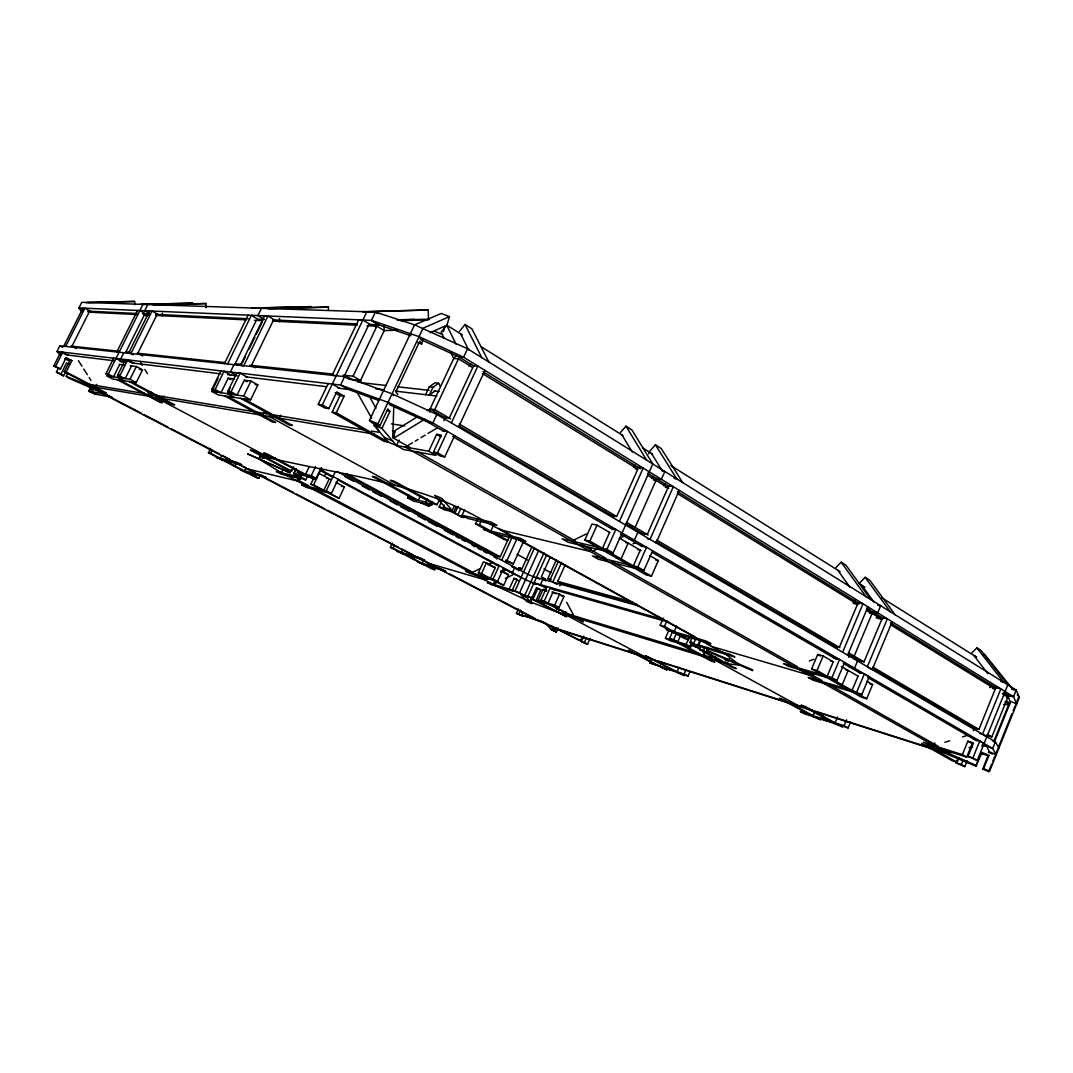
<?xml version="1.0" encoding="UTF-8"?>
<svg xmlns="http://www.w3.org/2000/svg" width="1073" height="1073" viewBox="0 0 1073 1073"><rect width="100%" height="100%" fill="white"/><g stroke="black" fill="none" stroke-linecap="round" stroke-linejoin="round"><path stroke-width="1.5" d="M393.791 406.372L392.705 437.838L394.596 435.249M518.581 570.662L518.876 567.751L522.028 568.623L531.645 547.378M495.485 580.506L495.176 583.39L498.073 581.982M496.745 558.899L497.067 555.988L345.291 474.038M444.061 420.764L444.517 417.464L449.238 418.121L472.75 367.596M429.656 412.059L430.099 408.987L453.731 358.449L456.615 354.908M531.108 597.031L530.639 600.236L532.731 596.709L530.384 601.94L497.564 586.582L281.488 472.764L260.9 460.304L258.995 458.748L260.39 455.864M409.658 447.293L393.657 438.24L394.837 430.675L417.397 416.807M308.863 485.854L298.495 480.396L299.005 477.793M417.477 342.448L421.662 344.111L422.896 339.752M443.404 331.678L445.027 326.018L430.112 332.71M446.972 325.146L449.426 316.656L441.285 313.45L414.58 324.851L375.402 312.069L81.763 302.358L78.933 307.951L81.924 311.747M987.978 755.915L981.124 753.005L982.063 752.508L988.957 755.446L987.978 755.915L982.68 769.073L988.622 771.608L991.64 764.137M992.847 761.146L994.658 756.666M997.903 748.592L995.261 755.164L996.254 754.681L992.646 748.511L432.875 422.977L388.037 402.362L340.61 385.046L56.99 351.475L59.833 345.828L344.621 376.636L392.074 393.818L436.859 414.433L995.368 741.778L998.909 748.096M998.507 747.076L1011.96 713.693M1013.194 710.661L1015.018 706.114M1018.25 698.08L1015.635 704.585L1016.721 703.901L1013.542 696.726L463.576 357.188L419.047 336.64L371.446 320.371L78.933 307.951L83.104 310.245M988.622 771.608L989.601 771.205L1019.35 697.37L1016.225 690.06L467.52 348.738L414.58 324.851L369.488 420.267L371.379 422.454L379.802 425.954L387.849 408.893L389.928 411.469L381.921 428.435L396.554 445.536L403.622 449.52L436 455.341L428.784 451.237L396.554 445.536L388.493 442.183L336.238 412.77L332.134 412.153L340.02 395.602L344.151 396.152L336.238 412.77M971.816 652.84L976.859 647.877L981.057 650.52L1007.815 684.829L977.235 760.449L972.889 757.967L979.756 741.014L974.096 739.297M986.811 736.775L982.492 734.24L1000.854 688.893L995.14 687.377M958.886 757.967L957.143 762.246L951.858 760.542L921.559 743.495L975.813 766.135L978.764 758.839M975.813 766.135L982.063 752.508M986.154 735.273L991.801 736.95L1007.963 696.94L1002.303 693.453M993.88 741.295L1009.089 703.62L1010.136 702.922L1006.018 701.205M982.68 769.073L983.619 768.644L988.957 755.446M994.269 742.261L1010.136 702.922M1003.577 692.568L1007.815 695.183L1013.542 696.726L1016.225 690.06L1011.933 688.92L1016.225 690.06M967.202 760.77L964.855 766.578L956.003 762.863L957.156 760.033M967.859 741.175L972.178 743.669L966.719 757.109L962.387 754.641L967.859 741.175L973.479 742.892L968.007 756.425L977.235 760.449M964.855 766.578L961.287 764.58L963.018 760.301M890.51 624.687L995.221 689.094L978.952 729.412L973.305 727.735L973.506 730.619M933.792 745.574L934.878 742.932M832.903 661.598L823.165 655.965L817.693 654.45L811.577 668.908L861.176 697.115L866.689 698.764L872.604 684.561L866.863 681.248M837.557 716.938L835.102 722.8L805.461 706.557L801.035 705.149L830.65 721.364M858.038 676.138L852.056 690.422L861.767 694.647L869.224 676.755L864.342 673.924L858.789 672.355M856.858 691.844L864.342 673.924M850.607 722.035L848.153 727.937L844.089 725.71L846.557 719.809M892.146 621.804L872.201 669.619L867.333 666.762L887.344 618.839L881.724 617.511M844.572 662.417L836.98 680.51L831.951 677.64L839.569 659.506L834.043 657.99M842.613 652.277L862.987 603.804L857.394 602.503M847.603 655.201L867.909 606.849M823.045 715.611L821.838 718.521L825.875 720.721M872.121 613.38L869.331 612.71L872.121 613.38L854.202 656.126L864.234 662.014M857.515 661.008L854.51 668.197L848.958 666.655M866.488 608.123L872.067 611.556L877.674 612.871L880.651 605.749L877.835 605.105L880.665 605.762M811.577 668.908L817.036 670.491L823.165 655.965M814.944 711.372L813.133 715.704L783.639 699.623L779.36 698.255L808.814 714.31M530.384 601.94L554.982 611.355L727.239 663.691L729.358 658.768M715.664 656.73L714.35 659.774L800.579 706.906M690.556 644.672L698.858 648.146L690.556 644.672L691.79 641.842M668.707 630.602L665.408 638.167L669.981 640.661L690.704 646.858L691.897 644.122M691.75 638.18L689.885 642.472L693.627 643.572L695.452 639.374M651.083 660.056L649.822 662.926L684.158 674.032L686.09 669.565M697.973 644.86L730.177 654.382L734.925 657.011L702.681 647.435L697.973 644.86L699.797 640.635M689.885 642.472L698.322 646.147L700.146 641.962M649.822 662.926L688.034 676.084L689.966 671.644M703.499 650.694L736.226 668.627L731.893 667.299L699.207 649.406L703.499 650.694L704.693 647.918M706.463 650.117L752.669 669.874L752.683 670.692L706.664 651.003L707.67 647.327M706.664 651.003L707.872 648.226M676.62 626.082L674.139 631.769L706.088 641.05L710.956 643.746L678.954 634.411M661.183 663.288L659.922 666.199L628.483 650.251L656.528 665.099M672.932 630.803L669.606 638.435L673.737 639.669L676.406 633.539M680.403 635.726L677.734 641.855L673.737 639.669M665.408 638.167L686.103 644.35L689.081 637.496M663.275 618.102L660.163 625.21L684.172 638.381L688.504 639.656L689.738 636.839M679.048 667.326L677.13 671.752L645.409 655.643L673.643 670.625M660.163 625.21L664.455 626.444L666.95 620.744M637.711 549.577L640.299 550.167L633.352 565.887L637.845 566.987L646.563 547.257L641.346 546.09M639.414 569.347L643.921 570.447L652.599 550.771M656.072 542.925L679.276 490.361M609.772 532.503L597.071 525.153L591.988 524.053L584.852 539.987L646.254 574.9L651.445 576.188L658.312 560.589L649.688 555.599M590.177 638.301L587.561 644.202L584.611 643.25L581.392 641.574L583.792 636.182M581.392 641.574L584.342 642.526L586.153 638.475M637.885 532.262L634.371 540.175L629.18 539.022M609.598 532.396L602.49 548.316L606.942 549.363L613.193 552.93L652.76 463.979L631.917 429.951L625.961 426.196L620.489 432.459M648.696 453.852L649.983 450.955L655.415 444.799L661.209 448.474L682.696 482.595M606.942 549.363L615.835 529.391L610.685 528.278M619.389 521.424L643.17 468.069L637.912 467.238M522.833 612.294L521.626 614.963L541.972 621.415L577.676 639.629L580.627 640.581L582.424 636.517M538.163 600.223L554.661 605.145L559.57 594.187L563.929 596.534L559.033 607.466L542.495 602.53L538.163 600.223L543.018 589.439L546.023 590.298M558.215 612.348L559.409 609.692M584.852 539.987L589.909 541.154L597.071 525.153M591.223 548.88L590.07 551.442L500.407 529.861M521.626 614.963L545.808 623.413L550.449 628.778L555.09 630.79L556.297 628.121M558.188 627.772L556.243 632.131L556.9 628.845M565.954 611.664L564.76 614.333L646.483 657.655M540.846 589.882L537.627 588.956L532.825 599.633L536.031 600.585L540.846 589.882L536.54 587.575L531.712 598.305L512.371 589.962L517.199 579.286L514.061 578.387L509.232 589.037L487.236 582.532L491.528 584.785L513.578 591.33L509.232 589.037M550.731 580.225L547.86 578.669L556.418 559.65M544.708 602.181L540.926 600.169L547.029 586.582M549.47 581.15L558.336 561.447M540.926 600.169L544.212 601.148L550.342 587.521L554.687 589.868M561.662 562.306L552.783 582.076L557.128 584.423M565.055 565.149L557.772 581.392L562.091 583.752L559.637 585.791M515.094 590.767L534.381 548.129M543.984 552.756L524.764 595.367L525.462 596.186L519.453 593.074L538.673 550.503M516.475 613.34L522.645 616.063L516.475 613.34L518.447 608.968M518.863 614.091L520.673 610.081M524.764 595.367L527.956 596.32L546.546 555.076M550.275 557.075L541.355 576.872L545.661 579.205L542.428 578.307M494.814 580.694L497.523 581.472L503.639 567.993M506.094 562.614L517.025 538.552M497.523 581.472L490.388 578.347L495.297 567.563L486.404 562.829L483.319 561.97L478.397 572.741L503.626 585.348L508.495 574.618L501.131 570.688M505.826 560.71L513.337 563.929L523.704 541.087M478.397 572.741L481.482 573.639L486.404 562.829M497.067 555.988L500.192 556.82L509.487 536.366M493.084 579.125L499.227 565.632L496.102 564.76M501.681 560.24L511.955 537.627M493.258 584.316L495.042 580.386M477.364 519.721L475.473 523.852L479.416 524.804L481.321 520.66M493.365 525.582L490.857 531.081L520.338 538.284L526.105 541.476L496.531 534.206M462.047 515.268L491.072 522.095L496.987 525.368L467.868 518.46L462.047 515.268L464.609 509.702M441.647 501.507L439.112 507.006L442.908 507.891L444.182 505.128M423.567 560.535L422.279 563.325L441.526 569.012L445.697 571.198L426.41 565.471M452.202 510.52L441.781 498.341L434.672 495.35L445.322 507.609L452.202 510.52L454.12 506.349M442.908 507.891L463.952 517.535L460.585 516.73L453.597 512.156L456.146 506.617M454.791 513.551L458.104 506.362M458.144 514.343L460.693 508.803M392.383 543.153L390.424 547.351L431.99 568.945L434.619 569.736L435.893 566.973M428.784 451.237L436.657 434.324L441.352 435.061L433.438 452.055L440.681 456.173L444.759 456.91L454.644 435.638M458.573 427.161L484.942 370.373M402.737 549.684L401.436 552.488L420.428 558L424.68 560.227L405.634 554.661M408.92 494.894L407.539 497.885L425.766 502.084L427.175 499.039M420.522 502.687L429.173 506.268L430.474 503.452M407.539 497.885L413.293 501.011L431.587 505.262L432.996 502.231M437.046 504.686L394.019 481.106L390.331 480.302L433.264 503.814L437.046 504.686L439.622 499.146M415.278 556.216L413.99 559.006L411.388 558.242M390.424 547.351L392.986 548.088L394.287 545.285M433.438 452.055L437.502 452.779L447.428 431.453L442.693 430.716M451.384 422.936L477.861 366L473.005 365.598M420.495 495.86L418.39 500.38L375.872 477.19L372.331 476.425L414.741 499.535M440.145 386.106L438.602 383.222L432.969 387.34L429.321 395.132L434.954 391.015M427.269 410.731L430.099 408.987L434.766 409.618L458.493 358.825L472.71 367.57M436.859 414.433L432.875 422.977L428.181 422.293L390.129 404.99L388.037 402.362M467.52 348.738L463.576 357.188L458.761 356.826L420.938 339.618L419.047 336.64M396.554 445.536L399.116 440.091M425.619 394.703L429.254 386.924L434.86 382.833L438.602 383.222M313.557 478.478L310.835 484.205L339.055 498.328L344.433 486.927L335.97 482.407M379.802 425.954L377.937 423.781L423.03 328.204L449.426 316.656M326.474 478.182L329.263 478.826L323.831 490.294L326.259 490.884L335.098 472.214M328.928 492.976L331.356 493.58L338.143 479.242M307.71 475.634L305.644 479.98L298.053 476.667L300.427 477.217L301.808 474.32M309.104 466.916L305.55 474.373L266.399 453.571L263.663 452.98L302.72 473.716M343.105 375.134L353.084 376.194L376.891 326.179L384.201 330.618L397.198 330.149M311.264 475.688L316.642 478.545L302.425 475.245L297.114 472.428L311.264 475.688L315.556 466.675M358.087 382.203L360.474 380.499L384.201 330.618L384.067 325.924M308.058 476.546L315.502 479.658L321.149 467.774M310.835 484.205L313.584 484.875L321.618 468.056M281.488 472.764L282.843 469.92M344.151 396.152L336.748 391.913L328.807 408.585L324.717 407.981L318.252 404.347L328.19 383.571M289.938 472.724L247.85 453.986L289.938 472.724L291.32 469.84M318.252 404.347L322.329 404.937L366.818 311.787L428.234 309.99L428.435 319.137M291.588 471.154L252.879 450.66L250.237 450.083L288.852 470.524L291.588 471.154L293.68 466.755M305.644 479.98L293.787 473.622L295.866 469.263M300.427 477.217L294.123 473.314L296.215 468.941M368.294 325.763L344.674 375.309L352.038 379.574M411.013 335.755L378.782 324.851L371.446 320.371L375.402 312.069L377.844 313.571M298.16 478.008L296.805 480.825L246.938 468.821M210.616 448.313L208.444 452.793L256.474 477.753L258.781 478.33L260.202 475.379M262.536 415.372L263.931 412.501M270.503 413.574L269.108 416.472L395.079 485.304M245.958 467.949L244.537 470.913L261.383 475.031L266.225 477.565L249.298 473.394M279.168 418.175L280.589 415.238M221.87 455.395L220.421 458.386L236.905 462.262L241.841 464.837L225.276 460.907M218.047 378.42L211.73 391.35L218.463 395.012L250.599 399.867L257.842 384.912L250.934 381.076L244.362 380.244M236.382 462.959L234.947 465.937L232.68 465.387M240.111 373.189L236.838 372.8L227.811 391.337L231.057 391.806L240.111 373.189L247.005 377.025M267.928 316.039L243.732 365.772L240.446 365.41L264.548 315.891L267.928 316.039L274.701 320.009M272.971 321.176L251.484 365.41L255.589 367.717M208.444 452.793L210.657 453.302L212.105 450.311M211.73 391.35L243.665 396.071L250.934 381.076M217.899 392.262L212.011 389.056L220.877 370.909M224.405 363.667L248.091 315.18M212.011 389.056L215.123 389.499L224.016 371.285L230.802 375.04M227.556 364.015L251.337 315.328L258.016 319.218L262.952 319.446M233.941 364.699L230.373 372.036L237.2 375.832L227.503 374.638M261.423 308.353L257.896 315.61L264.602 319.526M234.504 378.984L228.2 378.179L221.025 392.718L215.123 389.499M256.299 320.358L235.202 363.667L237.898 365.169M230.212 387.796L227.355 393.657L234.196 397.386M242.377 362.848L245.288 356.826M248.963 349.302L254.824 337.244M256.299 334.24L262.161 322.195M162.855 398.566L164.089 396.058M150.622 396.514L151.843 394.046M156.685 394.837L155.464 397.318L269.162 457.608M131.523 365.906L125.219 378.581L117.507 375.389L125.38 359.589L130.289 362.218M156.578 315.489L137.813 353.258L142.696 355.901M130.034 379.292L136.378 366.51L142.535 369.823L136.217 382.578L112.678 379.01L106.67 375.832L130.034 379.292L136.217 382.578M111.203 376.502L105.945 373.726L113.698 358.194M116.783 351.998L137.505 310.459M105.945 373.726L108.225 374.048L142.964 304.397L193.019 303.163L140.576 304.316M123.784 352.762L120.659 359.026L125.528 361.641M147.792 304.558L144.707 310.768L149.509 313.464M119.693 364.404L113.497 376.851L108.225 374.048M128.532 353.272L149.576 310.969M119.519 374.745L118.137 377.535L124.24 380.767M119.881 375.738L127.767 359.871L133.91 363.184M88.724 391.176L95.738 394.247L88.724 391.176L90.749 387.098M90.4 391.471L92.439 387.393M67.612 373.525L66.218 376.315L68.766 378.125L112.142 397.198L97.697 394.596L92.345 391.806L94.384 387.715M95.282 387.179L96.691 384.362M60.826 351.931L53.65 366.161L60.504 369.018L66.244 357.604L71.904 360.595L66.177 371.982L64.232 371.687L69.946 360.327L71.904 360.595M89.113 312.189L71.985 346.217L76.21 348.47M65.614 371.727L63.535 375.885L60.96 374.061L66.553 362.942L69.182 364.069M63.696 346.244L82.916 308.125M53.65 366.161L55.568 366.443L62.77 352.159L68.444 355.163M65.641 346.458L84.915 308.206L90.521 311.291M63.535 375.885L56.426 372.116L58.519 367.959M258.995 458.748L261.088 455.824C335.608 474.534 415.171 480.798 482.837 520.15L725.791 654.302L739.834 665.193L727.239 663.691M462.383 334.95L446.77 325.159L441.164 332.107L443.954 337.955M459.445 331.409L465.052 324.515L471.919 328.861L488.832 361.99M468.901 366.014L470.819 363.667M633.539 467.278L635.404 465.146M651.673 478.437L653.551 476.332M663.61 485.774L665.475 483.695M835.947 567.63L841.165 562.172L846.007 565.23L870.914 599.7M859.916 582.666L865.106 577.301L869.827 580.278L895.097 614.735M852.955 601.94L855.101 599.727M867.601 610.953L869.76 608.78M876.198 617.994L878.344 615.822M989.601 687.619L991.667 685.607M1003.295 694.392L1005.361 692.407M983.445 655.08L984.384 654.181L1013.18 689.738M727.91 659.305L725.938 661.075L724.516 658.205M1006.702 697.53L1008.982 695.841M940.377 750.966L941.142 750.47M298.495 480.396L302.666 477.793M324.086 475.607L326.876 473.89M393.657 438.24L424.747 419.248M408.169 445.349L412.421 442.8M415.264 441.097L418.094 439.394M420.924 437.69L425.176 435.142M428.02 433.438L436.523 428.328M996.254 754.681L989.36 751.757L988.381 752.24L992.512 753.997M473.408 571.909L479.202 569.025M489.342 563.969L492.239 562.534M489.342 578.079L486.445 579.5L479.041 575.597M500.957 572.392L506.764 569.548M574.672 539.625L586.341 533.938M505.343 578.454L514.074 574.229M592.98 550.999L597.366 548.92M619.282 538.485L625.13 535.709M632.922 543.823L635.846 542.455M809.297 660.968L813.911 659.278M944.911 742.261L949.699 740.799M962.508 736.91L967.296 735.448M953.052 751.918L949.86 752.87L942.604 748.766M267.003 457.688L262.12 458.332L261.946 455.649M968.986 747.573L972.218 747.237M981.902 746.218L986.758 745.708M398.499 486.015L401.704 485.72M272.26 458.251L275.56 457.983M1003.671 695.532L1008.312 695.344M400.229 320.693L427.912 319.794M399.411 319.767L414.433 319.271M397.077 320.156L423.848 319.285M251.592 308.018L310.902 306.623L254.838 308.125M328.392 307.133L268.116 308.568L328.392 307.133L328.499 310.419M152.701 304.719L205.909 303.538L206.083 307.75M155.169 304.799L205.909 303.538M85.746 302.479L134.621 301.446L134.769 304.625M87.771 302.546L134.621 301.446M1003.55 704.492L1009.586 704.545M428.234 309.99L362.567 311.653L366.818 311.787M424.425 319.311L429.441 319.499M272.891 319.915L357.282 323.845M368.857 324.395L378.796 324.851L371.446 320.371M87.812 311.157L137.465 313.504M142.441 313.745L149.053 314.054M155.625 314.376L248.104 318.748M272.81 321.162L357.068 325.226M366.979 325.696L376.891 326.179M88.053 312.136L137.626 314.563M144.238 314.885L149.187 315.127M155.88 315.449L246.173 319.861M254.529 320.277L262.885 320.679M982.036 745.239L985.041 745.386M458.493 358.825L453.731 358.449L450.928 352.601M982.05 753.957L985.349 754.265M249.955 365.236L333.126 374.075M71.086 346.123L119.023 351.247M125.648 351.957L130.598 352.481M137.237 353.191L225.062 362.58M235 363.64L241.626 364.351M336.265 375.738L332.147 375.295L358.65 319.834L362.889 320.022L370.185 324.448M429.254 386.924L432.969 387.34M350.616 379.426L360.501 380.513L362.111 383.423M361.078 382.659L385.998 385.475M397.627 386.79L429.187 390.357M434.176 390.921L439.165 391.484M375.765 388.815L384.013 389.781M395.561 391.149L436.818 396.017M245.489 376.838L326.581 386.723M338.169 388.131L348.095 389.351L378.662 400.417M67.545 355.042L113.59 360.689M120.176 361.494L125.098 362.097M131.51 362.889L220.89 373.833M119.411 364.364L124.374 364.994M130.37 365.759L136.378 366.51M139.275 369.407L142.535 369.823M255.159 384.563L257.842 384.912M391.471 423.889L404.642 425.914M662.189 471.074L664.844 471.49L661.37 479.309L656.086 478.437M635.203 468.753L637.805 469.169L616.68 516.529L611.543 515.469M674.126 478.478L676.781 478.92L655.415 444.799M147.953 394.099L271.187 414.5M274.473 415.05L364.847 429.965M371.419 431.051L379.641 432.406L377.253 428.154M86.886 383.986L144.654 393.55M653.363 479.926L655.992 480.369L635.122 527.366L629.945 526.266M93.257 386.843L374.195 434.136M668.023 485.801L673.334 486.699L650.037 539.397L647.421 538.82M665.314 487.263L667.942 487.719L647.247 534.488L642.043 533.375M92.345 391.806L106.696 394.354L64.232 371.687M322.839 471.034L320.049 470.417L331.785 476.707M330.243 475.876L333.059 476.519M625.546 542.536L628.121 543.112L621.106 558.926L615.982 557.692M294.123 473.314L301.433 476.358L293.787 473.622M853.263 603.375L857.434 604.34L839.327 647.381L833.815 645.906M341.603 486.27L344.433 486.927M655.71 559.972L658.312 560.589M877.674 612.871L872.067 611.556L883.374 618.517M218.195 457.863L216.263 457.406L223.036 460.384M597.406 547.123L562.118 538.82L568.247 542.267L603.643 550.664M608.74 551.871L613.193 552.93M877.593 618.33L881.791 619.322L863.993 661.88L858.467 660.364L848.663 654.61L848.743 657.4M242.243 470.363L240.285 469.88L247.005 472.831M321.055 489.61L301.607 484.862L306.61 487.491L326.138 492.292M486.887 530.116L483.48 529.284L492.547 533.227M628.201 564.626L592.43 555.894L598.399 559.261L634.25 568.073M1000.707 681.449L1003.577 682.187L976.859 647.877M992.431 688.37L995.275 689.134M1013.542 696.726L1007.815 695.183L1009.827 701.031L1016.721 703.901M848.676 654.624L854.202 656.126L848.435 652.733M547.86 578.669L551.066 579.554M557.477 581.311L632.748 602.06M558.59 582.773L637.349 604.555M639.803 606.218L533.214 576.644L527.903 574.377L337.043 471.463M492.185 566.705L495.297 567.563M830.515 661.035L833.252 661.8L827.176 676.258L831.951 677.64M509.286 571.829L512.425 572.714L514.866 567.349L511.714 566.477L518.956 570.38M521.156 577.381L503.411 568.69M508.495 574.618L500.97 571.399M845.444 669.673L848.207 670.437L842.184 684.802L836.685 683.193M319.888 469.451L525.488 579.715L530.8 581.982L663.007 619.416M551.254 588.889L664.066 620.932M552.045 592.028L559.57 594.187M869.841 683.769L872.604 684.561M561.246 595.756L563.929 596.534M398.848 551.737L396.634 551.093L403.046 553.909M487.29 577.448L465.561 571.131L469.934 573.425L491.716 579.782M669.834 630.508L666.118 629.435L674.635 633.15M821.703 674.662L783.585 663.583L788.561 666.387L826.72 677.519M832.205 679.115L836.98 680.51M427.738 563.043L484.607 579.755M711.52 646.415L808.854 675.011M419.664 562.547L417.41 561.89L423.781 564.693M846.557 688.799L808.21 677.465L813.066 680.202L851.452 691.589M519.453 593.074L512.371 589.962M856.965 693.225L861.767 694.647M979.662 733.395L982.492 734.24M992.525 740.933L995.368 741.778L992.646 748.511L982.667 744.273M562.963 612.482L699.73 653.886M702.909 654.838L712.445 657.736L710.956 654.745M962.387 754.641L923.223 742.221L976.738 765.693M968.007 756.425L972.889 757.967M966.719 757.109L927.528 744.649L926.817 745.172L957.143 762.246M554.54 627.946L648.749 658.004M650.345 658.514L655.107 660.043M658.286 661.048L802.98 707.255M804.562 707.751L812.476 710.272M815.628 711.292L931.082 748.149M937.413 750.161L948.478 753.702M558.161 629.449L935.348 749.973M844.089 725.71L800.284 711.547L804.294 713.733L848.153 727.937M956.003 762.863L961.287 764.58M434.458 331.275L442.586 334.508M387.138 410.315L389.928 411.469M369.488 420.267L377.937 423.781M392.41 430.97L395.132 432.097M381.921 428.435L373.552 424.962L388.493 442.183L384.228 441.432L332.134 412.153M384.456 437.529L392.597 440.923M1004.985 701.916L1009.089 703.62M453.597 512.156L446.744 509.246L447.964 510.668L444.142 509.769L439.112 507.006M64.715 358.798L68.659 360.474L65.627 357.457M983.619 768.644L989.601 771.205M56.426 372.116L60.96 374.061M66.218 376.315L106.321 392.946L66.177 371.982M547.109 624.929L551.83 626.981M555.707 631.514L551.079 629.502L556.243 632.131M92.586 387.809L102.914 393.187M107.354 395.494L141.301 413.199M144.251 414.741L167.871 427.054M170.822 428.583L219.536 453.986M222.487 455.515L229.863 459.365M237.254 463.214L240.204 464.757M243.155 466.299L246.106 467.828M102.646 393.63L540.054 621.589M210.657 453.302L258.781 478.33M392.986 548.088L434.619 569.736M55.568 366.443L60.504 369.018M580.627 640.581L550.556 625.479L555.09 630.79M584.342 642.526L587.561 644.202M247.581 468.606L254.985 472.469M259.425 474.776L293.479 492.534M296.43 494.076L324.556 508.736M327.52 510.279L398.579 547.324M401.53 548.866L413.373 555.049M417.813 557.356L425.216 561.219M426.692 561.997L435.571 566.624M438.535 568.167L445.925 572.016M448.89 573.559L534.676 618.289M539.115 620.596L546.506 624.459M314.778 488.98L473.126 572.472M65.708 358.1L69.946 360.327M119.559 380.057L162.399 402.737L159.971 402.308L117.252 379.708M527.956 596.32L531.712 598.305M536.031 600.585L566.651 616.801L532.825 599.633M663.758 668.224L667.084 669.995L660.378 667.138M326.259 490.884L331.356 493.58M313.584 484.875L339.055 498.328M481.482 573.639L503.626 585.348M62.247 352.682L66.486 354.922M61.201 353.701L56.99 351.475L60.195 354.855M554.661 605.145L559.033 607.466M684.158 674.032L688.034 676.084M131.375 381.84L174.778 404.897L172.27 404.467L128.975 381.478M310.888 477.203L315.502 479.658M544.212 601.148L547.995 603.16L552.89 592.269L555.787 593.825M552.354 605.48L583.202 621.871L549.054 604.488M680.993 673.817L684.333 675.588L677.506 672.677M117.507 375.389L122.845 378.219M59.833 345.828L62.65 347.317M666.749 668.399L670.598 670.437M543.018 589.439L545.902 590.982M337.646 479.846L499.039 566.343M319.057 473.367L330.336 479.403M487.746 564.331L490.696 565.9M514.061 578.387L518.38 580.694M115.991 358.476L122.054 361.722M534.005 582.894L544.816 587.052L540.484 584.731L542.911 579.34L545.795 580.895M530.8 581.982L535.105 584.302M346.458 473.756L500.166 556.807M506.027 559.972L513.337 563.929M518.876 567.751L521.746 569.307M536.42 577.529L539.29 579.085M344.741 476.519L353.527 481.254M362.312 485.989L369.635 489.932M372.572 491.514L381.358 496.249M390.143 500.984L397.466 504.927M400.39 506.51L409.189 511.244M417.974 515.979L425.297 519.922M428.221 521.491L437.006 526.239M444.329 530.183L453.128 534.917M456.052 536.487L458.976 538.069M461.913 539.652L464.837 541.221M472.16 545.178L475.098 546.747M478.022 548.33L480.945 549.913M483.883 551.482L486.807 553.064M494.13 557.008L497.067 558.59M133.374 354.868L130.919 353.54L152.044 311.076L158.107 314.483M128.291 353.285L125.89 351.984L144.359 314.885L146.746 316.227M425.766 502.084L431.587 505.262M686.103 644.35L690.704 646.858M227.825 396.433L275.654 422.521L272.368 421.944L224.673 395.95M424.184 503.545L429.173 506.268M682.334 644.363L714.833 662.095L710.648 660.807L678.19 643.116M817.157 717.904L820.63 719.795L812.838 716.509M517.186 554.352L527.447 559.958M543.931 568.931L550.918 572.754M669.606 638.435L673.603 640.621M243.665 396.071L250.599 399.867M475.473 523.852L503.787 539.397L507.797 540.39L479.416 524.804M693.627 643.572L698.322 646.147M231.057 391.806L237.053 395.092L244.282 380.231L247.018 381.747M243.947 398.861L292.473 425.458L289.053 424.854L240.674 398.365M839.153 725.026L842.64 726.944L834.7 723.578M227.811 391.337L233.793 394.609M664.455 626.444L688.504 639.656M228.12 378.179L230.829 379.668M498.784 528.412L510.493 534.891M516.354 538.123L637.885 605.252M640.822 606.875L694.996 636.799M700.857 640.031L709.642 644.886M139.892 310.566L145.874 313.906M322.329 404.937L328.807 408.585M416.928 451.411L575.517 541.127M581.338 544.413L606.03 558.389M611.825 561.662L797.373 666.641M803.181 669.914L822.039 680.59M827.86 683.877L938.245 746.298M405.286 447.079L938.218 748.055M335.098 392.798L340.02 395.602M437.502 452.779L444.759 456.91M637.845 566.987L643.921 570.447M589.909 541.154L651.445 576.188M817.036 670.491L866.689 698.764M348.095 389.351L340.61 385.046L344.621 376.636L349.597 379.52M332.295 384.067L339.725 388.332M436.657 434.324L440.976 436.805M817.693 654.45L820.429 656.032M619.658 538.217L641.064 550.61M841.245 666.413L858.252 676.258M353.084 376.194L360.501 380.513M979.756 741.014L984.075 743.522M428.181 422.293L444.088 431.534M452.766 436.563L613.273 529.78M620.502 533.978L642.204 546.586M652.344 552.474L836.538 659.439M843.284 663.355L860.452 673.321M867.641 677.506L976.966 740.96M871.973 668.291L976.041 729.332M434.766 409.618L450.62 418.926M459.271 424.009L616.385 516.354M626.471 522.283L648.092 534.984M656.743 540.068L839.797 647.649M872.832 667.071L978.898 729.372M987.495 734.428L991.801 736.95M430.099 408.987L445.912 418.269M458.855 425.874L614.132 516.985M625.639 523.745L644.444 534.783M655.844 541.476L837.168 647.877M973.305 727.735L976.175 729.412M890.442 622.876L996.509 688.222M482.649 373.686L637.51 468.995M647.462 475.111L668.787 488.242M677.318 493.486L857.904 604.622M866.434 609.88L882.019 619.47M458.761 356.826L474.387 366.443M482.904 371.701L640.353 468.74M647.569 473.193L668.881 486.324M677.412 491.582L859.46 603.791M480.838 346.512L622.796 435.477M642.66 447.924L652.572 454.134M670.987 465.669L840.199 571.708M976.591 657.145L973.788 655.388L987.777 673.522M859.299 583.685L864.945 587.213M881.872 597.822L976.457 657.065M93.646 388.037L96.114 389.821M1017.298 694.821L1019.35 697.37M1004.878 692.782L1007.936 696.565M392.074 393.818L393.442 395.602M397.895 394.556L395.857 391.886L419.771 341.174L421.662 344.111M865.106 577.301L890.308 611.758M861.767 585.228L874.012 602.141M841.165 562.172L866.005 596.642M837.772 570.192L849.829 587.105M78.396 360.622L81.977 366.242M83.761 369.045L87.329 374.678M89.113 377.481L90.91 380.298M151.145 392.088L152.903 394.918M147.081 390.8L148.825 393.617M140.617 362.62L142.32 365.37M144.868 369.488L147.43 373.619M651.552 453.49L662.108 470.591M625.961 426.196L646.67 460.196M622.018 434.981L632.252 452.028M264.588 410.852L266.265 413.695M357.309 392.691L371.66 418.215M369.461 396.581L376.006 408.276M544.36 586.596L546.72 590.995M555.398 607.117L556.981 610.041M566.692 602.329L573.478 615.03M465.052 324.515L481.777 357.591M702.386 650.184L704.612 654.637M460.666 333.877L468.633 349.932M446.77 325.159L455.971 344.084M986.972 746.768L989.36 751.757M162.358 313.182L162.479 316.025M279.49 318.466L279.61 321.806M375.402 323.966L375.483 327.064M816.499 673.187L811.872 674.837L816.499 673.173M295.343 476.023L276.284 471.53L281.381 474.226L300.52 478.759L295.343 476.023M700.092 647.395L694.58 645.034L700.32 648.293L700.092 647.395M526.266 597.138L520.995 594.858L526.763 601.51L531.926 603.737L526.266 597.138M860.881 661.786L858.454 660.351L860.895 661.786"/></g></svg>
